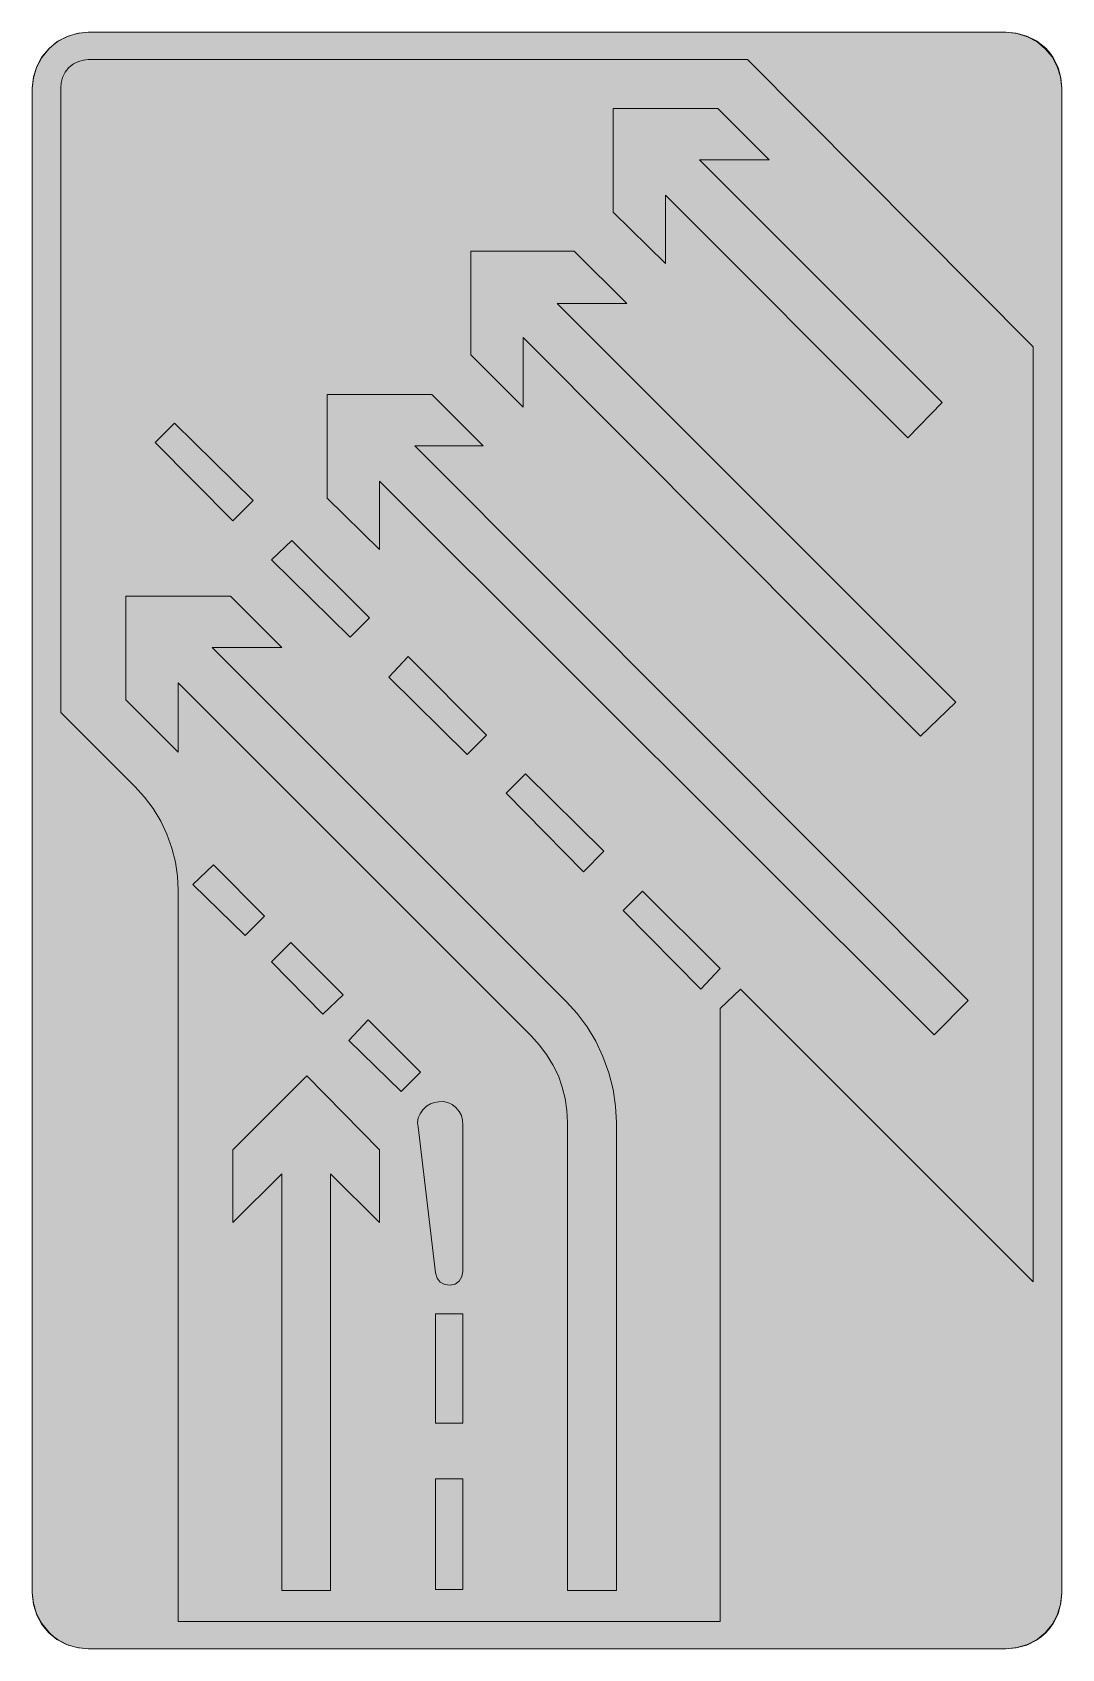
# Model space of a CAD drawing. Header units: metres. Extents: x 203 to 366, y 8 to 264.
import ezdxf

# ---------------------------------------------------------------- set-up
doc = ezdxf.new("R2010")
doc.units = ezdxf.units.M
for name, color, linetype, true_color in [('FILL_LIME_00FF00', 7, 'Continuous', 0x00ff00), ('FILL_WHITE_FFFFFF', 7, 'Continuous', 0xffffff), ('STROKE_LIME_00FF00', 7, 'Continuous', 0x00ff00)]:
    doc.layers.add(name, color=color, linetype=linetype, true_color=true_color)

msp = doc.modelspace()

# ---------------------------------------------------------------- hatches: boundary and pattern name
at = {"layer": 'FILL_LIME_00FF00', "true_color": 0x00ff00}
h = msp.add_hatch(color=7, dxfattribs=at)
h.dxf.hatch_style = 1
h.paths.add_polyline_path([(311.88, 109.44), (311.88, 12.6), (226.2, 12.6), (226.2, 128.16), (226.1, 130.35), (225.77, 132.57), (225.21, 134.79), (224.4, 136.98), (223.46, 139.07), (222.29, 141.03), (220.91, 142.85), (219.36, 144.54), (207.66, 156.24), (207.66, 254.88), (207.73, 255.72), (207.95, 256.57), (208.34, 257.39), (208.92, 258.12), (209.65, 258.7), (210.45, 259.09), (211.25, 259.31), (211.98, 259.38), (316.2, 259.38), (361.38, 214.02), (361.38, 66.24), (315.12, 112.5), (311.88, 109.44)])
at = {"layer": 'FILL_WHITE_FFFFFF', "true_color": 0xffffff}
h = msp.add_hatch(color=7, dxfattribs=at)
h.dxf.hatch_style = 1
h.paths.add_polyline_path([(211.98, 8.28), (210.44, 8.42), (208.85, 8.86), (207.3, 9.65), (206.56, 10.17), (205.86, 10.8), (204.68, 12.24), (203.84, 13.81), (203.33, 15.46), (203.16, 17.1), (203.16, 254.88), (203.33, 256.52), (203.84, 258.16), (204.68, 259.74), (205.86, 261.18), (206.56, 261.8), (207.3, 262.33), (208.85, 263.11), (210.44, 263.56), (211.98, 263.7), (357.06, 263.7), (358.7, 263.56), (360.35, 263.11), (361.92, 262.33), (362.66, 261.8), (363.36, 261.18), (363.99, 260.48), (364.51, 259.74), (365.3, 258.16), (365.74, 256.52), (365.88, 254.88), (365.88, 17.1), (365.74, 15.46), (365.3, 13.81), (364.51, 12.24), (363.99, 11.5), (363.36, 10.8), (362.66, 10.17), (361.92, 9.65), (360.35, 8.86), (358.7, 8.42), (357.06, 8.28), (211.98, 8.28)])
h = msp.add_hatch(color=7, dxfattribs=at)
h.dxf.hatch_style = 1
h.paths.add_polyline_path([(294.96, 251.64), (311.52, 251.64), (319.62, 243.54), (308.64, 243.54), (346.98, 205.2), (341.58, 199.62), (303.24, 237.96), (303.24, 227.16), (294.96, 235.26), (294.96, 251.64)])
h = msp.add_hatch(color=7, dxfattribs=at)
h.dxf.hatch_style = 1
h.paths.add_polyline_path([(272.46, 229.14), (288.84, 229.14), (297.12, 220.86), (286.14, 220.86), (349.14, 157.86), (343.56, 152.46), (280.74, 215.46), (280.74, 204.48), (272.46, 212.76), (272.46, 229.14)])
h = msp.add_hatch(color=7, dxfattribs=at)
h.dxf.hatch_style = 1
h.paths.add_polyline_path([(249.78, 206.46), (266.34, 206.46), (274.44, 198.36), (263.64, 198.36), (351.12, 110.7), (345.72, 105.3), (258.06, 192.78), (258.06, 181.98), (249.78, 190.08), (249.78, 206.46)])
h = msp.add_hatch(color=7, dxfattribs=at)
h.dxf.hatch_style = 1
h.paths.add_polyline_path([(234.84, 186.48), (222.6, 198.9), (225.66, 201.96), (238.08, 189.72), (234.84, 186.48)])
h = msp.add_hatch(color=7, dxfattribs=at)
h.dxf.hatch_style = 1
h.paths.add_polyline_path([(253.38, 168.12), (240.96, 180.36), (244.2, 183.42), (256.44, 171.18), (253.38, 168.12)])
h = msp.add_hatch(color=7, dxfattribs=at)
h.dxf.hatch_style = 1
h.paths.add_polyline_path([(287.76, 91.44), (287.66, 93.33), (287.38, 95.2), (286.92, 97.03), (286.32, 98.82), (285.44, 100.54), (284.43, 102.17), (283.28, 103.71), (282, 105.12), (226.2, 160.92), (226.2, 149.94), (217.92, 158.22), (217.92, 174.6), (234.48, 174.6), (242.58, 166.5), (231.6, 166.5), (287.58, 110.52), (289.29, 108.64), (290.87, 106.54), (292.24, 104.27), (293.34, 101.88), (294.28, 99.29), (294.96, 96.66), (295.37, 94.03), (295.5, 91.44), (295.5, 17.46), (287.76, 17.46), (287.76, 91.44)])
h = msp.add_hatch(color=7, dxfattribs=at)
h.dxf.hatch_style = 1
h.paths.add_polyline_path([(271.92, 149.58), (259.5, 161.82), (262.56, 165.06), (274.98, 152.64), (271.92, 149.58)])
h = msp.add_hatch(color=7, dxfattribs=at)
h.dxf.hatch_style = 1
h.paths.add_polyline_path([(290.28, 131.04), (278.04, 143.46), (281.1, 146.52), (293.52, 134.28), (290.28, 131.04)])
h = msp.add_hatch(color=7, dxfattribs=at)
h.dxf.hatch_style = 1
h.paths.add_polyline_path([(236.82, 120.96), (228.54, 129.06), (231.78, 132.12), (239.88, 124.02), (236.82, 120.96)])
h = msp.add_hatch(color=7, dxfattribs=at)
h.dxf.hatch_style = 1
h.paths.add_polyline_path([(308.82, 112.5), (296.58, 124.92), (299.64, 127.98), (311.88, 115.74), (308.82, 112.5)])
h = msp.add_hatch(color=7, dxfattribs=at)
h.dxf.hatch_style = 1
h.paths.add_polyline_path([(249.06, 108.54), (240.96, 116.82), (244.02, 119.88), (252.3, 111.6), (249.06, 108.54)])
h = msp.add_hatch(color=7, dxfattribs=at)
h.dxf.hatch_style = 1
h.paths.add_polyline_path([(261.48, 96.3), (253.2, 104.4), (256.26, 107.64), (264.54, 99.36), (261.48, 96.3)])
h = msp.add_hatch(color=7, dxfattribs=at)
h.dxf.hatch_style = 1
h.paths.add_polyline_path([(246.54, 98.82), (258.06, 87.12), (258.06, 75.6), (250.32, 83.34), (250.32, 17.46), (242.58, 17.46), (242.58, 83.34), (234.84, 75.6), (234.84, 87.12), (246.54, 98.82)])
h = msp.add_hatch(color=7, dxfattribs=at)
h.dxf.hatch_style = 1
h.paths.add_polyline_path([(271.04, 67.07), (270.62, 66.37), (269.99, 65.89), (269.22, 65.7), (268.35, 65.83), (267.65, 66.22), (267.14, 66.84), (266.88, 67.68), (264.18, 90.72), (264.05, 91.37), (264.18, 92.16), (264.47, 92.79), (264.9, 93.42), (265.47, 94), (266.09, 94.39), (266.75, 94.61), (267.42, 94.68), (268.12, 94.72), (268.84, 94.57), (269.52, 94.25), (270.12, 93.78), (270.64, 93.15), (271.02, 92.52), (271.18, 91.8), (271.2, 91.08), (271.2, 67.86), (271.04, 67.07)])
h = msp.add_hatch(color=7, dxfattribs=at)
h.dxf.hatch_style = 1
h.paths.add_polyline_path([(271.2, 61.2), (271.2, 43.92), (266.88, 43.92), (266.88, 61.2), (271.2, 61.2)])
h = msp.add_hatch(color=7, dxfattribs=at)
h.dxf.hatch_style = 1
h.paths.add_polyline_path([(271.2, 35.1), (271.2, 17.64), (266.88, 17.64), (266.88, 35.1), (271.2, 35.1)])

# ---------------------------------------------------------------- linework, layer by layer
at = {"layer": 'FILL_LIME_00FF00', "lineweight": 0, "true_color": 0x00ff00}
msp.add_lwpolyline([(311.88, 109.44), (311.88, 12.6), (226.2, 12.6), (226.2, 128.16), (226.1, 130.35), (225.77, 132.57), (225.21, 134.79), (224.4, 136.98), (223.46, 139.07), (222.29, 141.03), (220.91, 142.85), (219.36, 144.54), (207.66, 156.24), (207.66, 254.88), (207.73, 255.72), (207.95, 256.57), (208.34, 257.39), (208.92, 258.12), (209.65, 258.7), (210.45, 259.09), (211.25, 259.31), (211.98, 259.38), (316.2, 259.38), (361.38, 214.02), (361.38, 66.24), (315.12, 112.5)], close=True, dxfattribs=at)
at = {"layer": 'FILL_WHITE_FFFFFF', "lineweight": 0, "true_color": 0xffffff}
for points in [[(211.98, 8.28), (210.44, 8.42), (208.85, 8.86), (207.3, 9.65), (206.56, 10.17), (205.86, 10.8), (204.68, 12.24), (203.84, 13.81), (203.33, 15.46), (203.16, 17.1), (203.16, 254.88), (203.33, 256.52), (203.84, 258.16), (204.68, 259.74), (205.86, 261.18), (206.56, 261.8), (207.3, 262.33), (208.85, 263.11), (210.44, 263.56), (211.98, 263.7), (357.06, 263.7), (358.7, 263.56), (360.35, 263.11), (361.92, 262.33), (362.66, 261.8), (363.36, 261.18), (363.99, 260.48), (364.51, 259.74), (365.3, 258.16), (365.74, 256.52), (365.88, 254.88), (365.88, 17.1), (365.74, 15.46), (365.3, 13.81), (364.51, 12.24), (363.99, 11.5), (363.36, 10.8), (362.66, 10.17), (361.92, 9.65), (360.35, 8.86), (358.7, 8.42), (357.06, 8.28)], [(294.96, 251.64), (311.52, 251.64), (319.62, 243.54), (308.64, 243.54), (346.98, 205.2), (341.58, 199.62), (303.24, 237.96), (303.24, 227.16), (294.96, 235.26)], [(272.46, 229.14), (288.84, 229.14), (297.12, 220.86), (286.14, 220.86), (349.14, 157.86), (343.56, 152.46), (280.74, 215.46), (280.74, 204.48), (272.46, 212.76)], [(249.78, 206.46), (266.34, 206.46), (274.44, 198.36), (263.64, 198.36), (351.12, 110.7), (345.72, 105.3), (258.06, 192.78), (258.06, 181.98), (249.78, 190.08)], [(234.84, 186.48), (222.6, 198.9), (225.66, 201.96), (238.08, 189.72)], [(253.38, 168.12), (240.96, 180.36), (244.2, 183.42), (256.44, 171.18)], [(287.76, 91.44), (287.66, 93.33), (287.38, 95.2), (286.92, 97.03), (286.32, 98.82), (285.44, 100.54), (284.43, 102.17), (283.28, 103.71), (282, 105.12), (226.2, 160.92), (226.2, 149.94), (217.92, 158.22), (217.92, 174.6), (234.48, 174.6), (242.58, 166.5), (231.6, 166.5), (287.58, 110.52), (289.29, 108.64), (290.87, 106.54), (292.24, 104.27), (293.34, 101.88), (294.28, 99.29), (294.96, 96.66), (295.37, 94.03), (295.5, 91.44), (295.5, 17.46), (287.76, 17.46)], [(271.92, 149.58), (259.5, 161.82), (262.56, 165.06), (274.98, 152.64)], [(290.28, 131.04), (278.04, 143.46), (281.1, 146.52), (293.52, 134.28)], [(236.82, 120.96), (228.54, 129.06), (231.78, 132.12), (239.88, 124.02)], [(308.82, 112.5), (296.58, 124.92), (299.64, 127.98), (311.88, 115.74)], [(249.06, 108.54), (240.96, 116.82), (244.02, 119.88), (252.3, 111.6)], [(261.48, 96.3), (253.2, 104.4), (256.26, 107.64), (264.54, 99.36)], [(246.54, 98.82), (258.06, 87.12), (258.06, 75.6), (250.32, 83.34), (250.32, 17.46), (242.58, 17.46), (242.58, 83.34), (234.84, 75.6), (234.84, 87.12)], [(271.04, 67.07), (270.62, 66.37), (269.99, 65.89), (269.22, 65.7), (268.35, 65.83), (267.65, 66.22), (267.14, 66.84), (266.88, 67.68), (264.18, 90.72), (264.05, 91.37), (264.18, 92.16), (264.47, 92.79), (264.9, 93.42), (265.47, 94), (266.09, 94.39), (266.75, 94.61), (267.42, 94.68), (268.12, 94.72), (268.84, 94.57), (269.52, 94.25), (270.12, 93.78), (270.64, 93.15), (271.02, 92.52), (271.18, 91.8), (271.2, 91.08), (271.2, 67.86)], [(271.2, 61.2), (271.2, 43.92), (266.88, 43.92), (266.88, 61.2)], [(271.2, 35.1), (271.2, 17.64), (266.88, 17.64), (266.88, 35.1)]]:
    msp.add_lwpolyline(points, close=True, dxfattribs=at)
at = {"layer": 'STROKE_LIME_00FF00', "lineweight": 0, "true_color": 0x00ff00}
for points in [[(211.98, 263.7), (210.21, 263.52), (208.55, 263.01), (207.05, 262.19), (205.75, 261.11), (204.67, 259.81), (203.85, 258.31), (203.34, 256.65), (203.16, 254.88)], [(357.06, 263.7), (211.98, 263.7)], [(365.88, 254.88), (365.7, 256.65), (365.19, 258.31), (364.37, 259.81), (363.29, 261.11), (361.99, 262.19), (360.49, 263.01), (358.83, 263.52), (357.06, 263.7)], [(203.16, 254.88), (203.16, 17.1)], [(365.88, 17.1), (365.88, 254.88)], [(203.16, 17.1), (203.34, 15.27), (203.85, 13.6), (204.67, 12.09), (205.75, 10.8), (207.05, 9.74), (208.55, 8.95), (210.21, 8.45), (211.98, 8.28)], [(357.06, 8.28), (358.83, 8.45), (360.49, 8.95), (361.99, 9.74), (363.29, 10.8), (364.37, 12.09), (365.19, 13.6), (365.7, 15.27), (365.88, 17.1)], [(211.98, 8.28), (357.06, 8.28)]]:
    msp.add_lwpolyline(points, dxfattribs=at)

doc.saveas('drawing.dxf')
